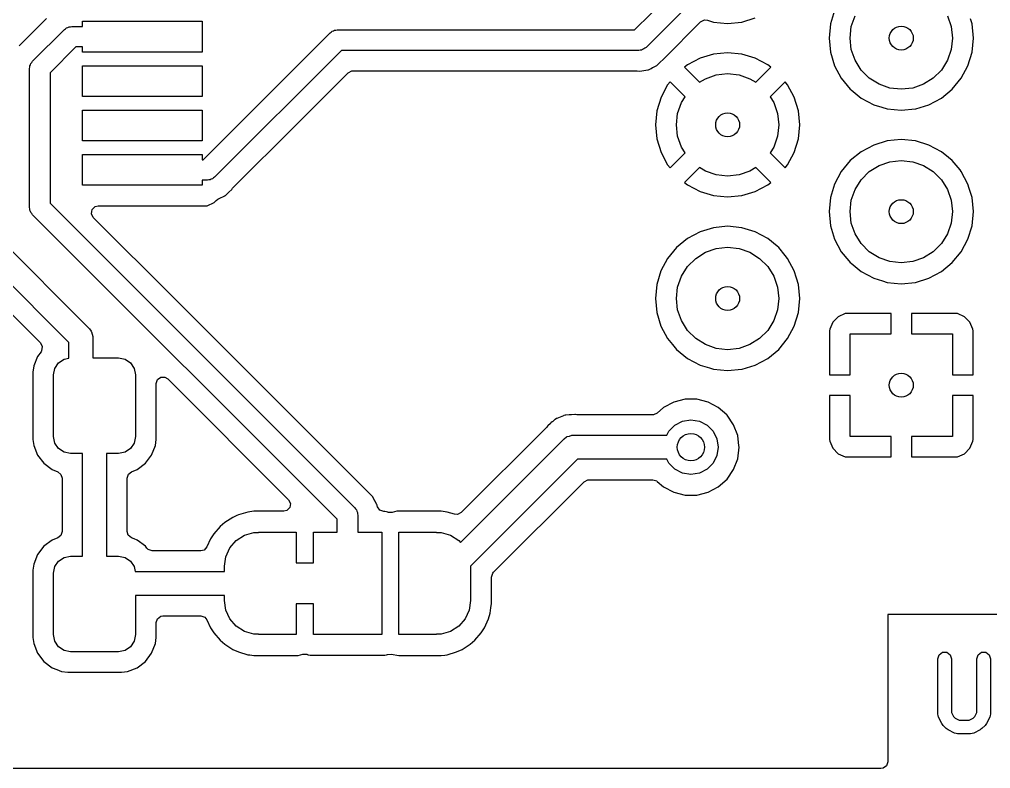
# Model space of a CAD drawing. Extents: x 4.87 to 6.84, y -3.89 to -3.11.
# Drawn here: x 5.858 to 6.418, y -3.89 to -3.459 of the extents above; entities that cross this region are included whole.
import ezdxf

# ---------------------------------------------------------------- set-up
doc = ezdxf.new("R2010")
doc.units = 0
doc.header["$MEASUREMENT"] = 0
doc.layers.add('BLACK', color=7, linetype='CONTINUOUS')

msp = doc.modelspace()

# ---------------------------------------------------------------- linework, layer by layer
at = {"layer": 'BLACK', "linetype": 'CONTINUOUS'}
for p, q in [((6.21251, -3.46457), (6.24164, -3.43544)), ((6.24999, -3.4438), (6.21914, -3.47465)), ((6.32775, -3.45339), (6.32538, -3.46118)), ((5.87387, -3.45798), (5.85832, -3.47352)), ((5.89469, -3.4626), (5.89469, -3.45965)), ((5.89469, -3.45965), (5.96358, -3.45965)), ((5.96358, -3.45965), (5.96358, -3.47736)), ((6.22952, -3.481), (6.25057, -3.45994)), ((6.25057, -3.45994), (6.25272, -3.45885)), ((6.25272, -3.45885), (6.25446, -3.45897)), ((6.25446, -3.45897), (6.25803, -3.46005)), ((6.25803, -3.46005), (6.25803, -3.46005)), ((6.25803, -3.46005), (6.26614, -3.46085)), ((6.26614, -3.46085), (6.27425, -3.46005)), ((6.26614, -3.46085), (6.26614, -3.46085)), ((6.26614, -3.46085), (6.26614, -3.46085)), ((6.27425, -3.46005), (6.28205, -3.45769)), ((6.27425, -3.46005), (6.27425, -3.46005)), ((6.27425, -3.46005), (6.27425, -3.46005)), ((6.32538, -3.46118), (6.32458, -3.46929)), ((6.32538, -3.46118), (6.32538, -3.46118)), ((6.33735, -3.46272), (6.33954, -3.45648)), ((6.39275, -3.45648), (6.39493, -3.46272)), ((6.4069, -3.46118), (6.40601, -3.45824)), ((6.4077, -3.46929), (6.4069, -3.46118)), ((6.4069, -3.46118), (6.4069, -3.46118)), ((5.8659, -3.48267), (5.88424, -3.46433)), ((5.88424, -3.46433), (5.88492, -3.46394)), ((5.88492, -3.46394), (5.88547, -3.46339)), ((5.88547, -3.46339), (5.88622, -3.46319)), ((5.88622, -3.46319), (5.88689, -3.4628)), ((5.88689, -3.4628), (5.88767, -3.4628)), ((5.88767, -3.4628), (5.88842, -3.4626)), ((5.88842, -3.4626), (5.89469, -3.4626)), ((5.96409, -3.53937), (6.03716, -3.4663)), ((6.03716, -3.4663), (6.03784, -3.46591)), ((6.03784, -3.46591), (6.03839, -3.46536)), ((6.03839, -3.46536), (6.03914, -3.46516)), ((6.03914, -3.46516), (6.03981, -3.46477)), ((6.03981, -3.46477), (6.04059, -3.46477)), ((6.04059, -3.46477), (6.04134, -3.46457)), ((6.04134, -3.46457), (6.21251, -3.46457)), ((6.33661, -3.46929), (6.33735, -3.46272)), ((6.39493, -3.46272), (6.39567, -3.46929)), ((6.32458, -3.46929), (6.32458, -3.46929)), ((6.32458, -3.46929), (6.32538, -3.4774)), ((6.33735, -3.47586), (6.33661, -3.46929)), ((6.39567, -3.46929), (6.39493, -3.47586)), ((6.4069, -3.4774), (6.4077, -3.46929)), ((6.4077, -3.46929), (6.4077, -3.46929)), ((5.85832, -3.47352), (5.85816, -3.47367)), ((5.89087, -3.47441), (5.87598, -3.48929)), ((5.89469, -3.47441), (5.89087, -3.47441)), ((5.89469, -3.47736), (5.89469, -3.47441)), ((5.96358, -3.47736), (5.89469, -3.47736)), ((6.04378, -3.47638), (5.97071, -3.54945)), ((6.21496, -3.47638), (6.04378, -3.47638)), ((6.21571, -3.47618), (6.21496, -3.47638)), ((6.21649, -3.47618), (6.21571, -3.47618)), ((6.21716, -3.47579), (6.21649, -3.47618)), ((6.21791, -3.47559), (6.21716, -3.47579)), ((6.21846, -3.47504), (6.21791, -3.47559)), ((6.21914, -3.47465), (6.21846, -3.47504)), ((6.26614, -3.47775), (6.25804, -3.47855)), ((6.27425, -3.47855), (6.26614, -3.47775)), ((6.26614, -3.47775), (6.26614, -3.47775)), ((6.32538, -3.4774), (6.32538, -3.4774)), ((6.32538, -3.4774), (6.32775, -3.4852)), ((6.33954, -3.4821), (6.33735, -3.47586)), ((6.39493, -3.47586), (6.39275, -3.4821)), ((6.40454, -3.4852), (6.4069, -3.4774)), ((6.4069, -3.4774), (6.4069, -3.4774)), ((5.86476, -3.48464), (5.86496, -3.48389)), ((5.86496, -3.48389), (5.86551, -3.48334)), ((5.86551, -3.48334), (5.8659, -3.48267)), ((6.22561, -3.4849), (6.22724, -3.48327)), ((6.22724, -3.48327), (6.22729, -3.48322)), ((6.22729, -3.48322), (6.22898, -3.48166)), ((6.22898, -3.48166), (6.22917, -3.48143)), ((6.22898, -3.48166), (6.22898, -3.48166)), ((6.22917, -3.48143), (6.22918, -3.48144)), ((6.22918, -3.48144), (6.22952, -3.481)), ((6.25025, -3.48091), (6.24306, -3.48475)), ((6.25804, -3.47855), (6.25025, -3.48091)), ((6.25025, -3.48091), (6.25025, -3.48091)), ((6.25804, -3.47855), (6.25804, -3.47855)), ((6.28204, -3.48091), (6.27425, -3.47855)), ((6.27425, -3.47855), (6.27425, -3.47855)), ((6.28922, -3.48475), (6.28204, -3.48091)), ((6.28204, -3.48091), (6.28204, -3.48091)), ((6.34306, -3.4877), (6.33954, -3.4821)), ((6.39275, -3.4821), (6.38923, -3.4877)), ((5.86417, -3.48685), (5.86437, -3.48609)), ((5.86417, -3.56693), (5.86417, -3.48685)), ((5.86437, -3.48532), (5.86476, -3.48464)), ((5.86437, -3.48609), (5.86437, -3.48532)), ((5.87598, -3.48929), (5.87598, -3.56448)), ((5.89469, -3.50295), (5.89469, -3.48524)), ((5.89469, -3.48524), (5.96358, -3.48524)), ((5.96358, -3.48524), (5.96358, -3.50295)), ((6.0176, -3.51929), (6.04754, -3.48935)), ((6.04754, -3.48935), (6.04969, -3.48826)), ((6.04969, -3.48826), (6.0503, -3.48821)), ((6.0503, -3.48821), (6.21385, -3.48821)), ((6.21385, -3.48821), (6.21407, -3.48822)), ((6.21407, -3.48822), (6.21563, -3.4884)), ((6.21563, -3.4884), (6.2179, -3.48797)), ((6.2179, -3.48797), (6.21797, -3.48796)), ((6.21797, -3.48796), (6.22025, -3.48761)), ((6.22025, -3.48761), (6.22053, -3.48753)), ((6.22025, -3.48761), (6.22025, -3.48761)), ((6.22053, -3.48754), (6.22061, -3.48752)), ((6.22053, -3.48753), (6.22053, -3.48754)), ((6.22061, -3.4875), (6.22088, -3.4874)), ((6.22061, -3.48752), (6.22061, -3.4875)), ((6.22088, -3.4874), (6.22213, -3.48674)), ((6.22088, -3.4874), (6.22088, -3.4874)), ((6.22213, -3.48674), (6.22292, -3.48633)), ((6.22292, -3.48633), (6.22299, -3.48629)), ((6.22299, -3.48629), (6.22378, -3.48591)), ((6.22378, -3.48591), (6.22506, -3.48529)), ((6.22506, -3.48529), (6.22531, -3.48513)), ((6.22506, -3.48529), (6.22506, -3.48529)), ((6.22531, -3.48513), (6.22532, -3.48514)), ((6.22532, -3.48514), (6.22539, -3.48509)), ((6.22538, -3.48508), (6.22561, -3.4849)), ((6.22539, -3.48509), (6.22538, -3.48508)), ((6.22561, -3.4849), (6.22561, -3.4849)), ((6.24306, -3.48475), (6.24136, -3.48615)), ((6.24136, -3.48615), (6.24999, -3.49479)), ((6.24306, -3.48475), (6.24306, -3.48475)), ((6.28229, -3.49479), (6.29093, -3.48615)), ((6.29093, -3.48615), (6.28922, -3.48475)), ((6.28922, -3.48475), (6.28922, -3.48475)), ((6.32775, -3.4852), (6.33159, -3.49238)), ((6.34773, -3.49238), (6.34306, -3.4877)), ((6.38923, -3.4877), (6.38455, -3.49238)), ((6.4007, -3.49238), (6.40454, -3.4852)), ((6.233, -3.49451), (6.2316, -3.49621)), ((6.24164, -3.50314), (6.233, -3.49451)), ((6.24999, -3.49479), (6.25333, -3.49269)), ((6.25333, -3.49269), (6.25957, -3.4905)), ((6.25957, -3.4905), (6.26614, -3.48976)), ((6.26614, -3.48976), (6.27271, -3.4905)), ((6.27271, -3.4905), (6.27895, -3.49269)), ((6.27895, -3.49269), (6.28229, -3.49479)), ((6.29928, -3.49451), (6.29065, -3.50314)), ((6.30068, -3.49621), (6.29928, -3.49451)), ((6.33159, -3.49238), (6.33673, -3.49865)), ((6.35333, -3.49589), (6.34773, -3.49238)), ((6.38455, -3.49238), (6.37895, -3.49589)), ((6.39553, -3.49868), (6.4007, -3.49238)), ((5.75886, -3.49715), (5.89857, -3.63686)), ((6.2316, -3.49621), (6.22777, -3.50339)), ((6.2316, -3.49621), (6.2316, -3.49621)), ((6.30452, -3.50339), (6.30068, -3.49621)), ((6.30068, -3.49621), (6.30068, -3.49621)), ((6.33673, -3.49865), (6.33676, -3.49868)), ((6.33676, -3.49868), (6.33728, -3.49911)), ((6.33728, -3.49911), (6.34305, -3.50385)), ((6.35957, -3.49808), (6.35333, -3.49589)), ((6.36614, -3.49882), (6.35957, -3.49808)), ((6.37271, -3.49808), (6.36614, -3.49882)), ((6.37895, -3.49589), (6.37271, -3.49808)), ((6.38923, -3.50385), (6.39553, -3.49868)), ((5.88681, -3.64459), (5.7471, -3.50487)), ((5.96358, -3.50295), (5.89469, -3.50295)), ((6.22777, -3.5034), (6.2254, -3.51119)), ((6.22777, -3.50339), (6.22777, -3.5034)), ((6.23735, -3.51272), (6.23954, -3.50648)), ((6.23954, -3.50648), (6.24164, -3.50314)), ((6.29065, -3.50314), (6.29275, -3.50648)), ((6.29275, -3.50648), (6.29493, -3.51272)), ((6.30452, -3.5034), (6.30452, -3.50339)), ((6.30688, -3.51119), (6.30452, -3.5034)), ((6.34305, -3.50385), (6.34305, -3.50385)), ((6.34305, -3.50385), (6.34305, -3.50385)), ((6.34305, -3.50385), (6.35024, -3.50769)), ((6.38205, -3.50769), (6.38923, -3.50385)), ((5.89469, -3.52854), (5.89469, -3.51083)), ((5.89469, -3.51083), (5.96358, -3.51083)), ((5.96358, -3.51083), (5.96358, -3.52854)), ((6.2254, -3.51119), (6.2246, -3.51929)), ((6.2254, -3.51119), (6.2254, -3.51119)), ((6.30768, -3.51929), (6.30688, -3.51119)), ((6.30688, -3.51119), (6.30688, -3.51119)), ((6.35024, -3.50769), (6.35496, -3.50912)), ((6.35496, -3.50912), (6.35803, -3.51005)), ((6.35803, -3.51005), (6.35803, -3.51005)), ((6.35803, -3.51005), (6.36614, -3.51085)), ((6.36614, -3.51085), (6.37425, -3.51005)), ((6.36614, -3.51085), (6.36614, -3.51085)), ((6.36614, -3.51085), (6.36614, -3.51085)), ((6.37425, -3.51005), (6.37446, -3.50999)), ((6.37425, -3.51005), (6.37425, -3.51005)), ((6.37446, -3.50999), (6.38205, -3.50769)), ((5.74045, -3.51496), (5.87039, -3.6449)), ((6.23661, -3.51929), (6.23735, -3.51272)), ((6.29493, -3.51272), (6.29567, -3.51929)), ((5.98109, -3.5558), (6.0176, -3.51929)), ((6.2246, -3.51929), (6.2246, -3.51929)), ((6.2246, -3.51929), (6.2254, -3.52739)), ((6.23735, -3.52586), (6.23661, -3.51929)), ((6.29567, -3.51929), (6.29493, -3.52586)), ((6.30688, -3.52739), (6.30768, -3.51929)), ((6.30768, -3.51929), (6.30768, -3.51929)), ((5.96358, -3.52854), (5.89469, -3.52854)), ((6.2254, -3.52739), (6.2254, -3.5274)), ((6.2254, -3.5274), (6.22777, -3.53519)), ((6.23954, -3.5321), (6.23735, -3.52586)), ((6.29493, -3.52586), (6.29275, -3.5321)), ((6.30452, -3.53519), (6.30688, -3.5274)), ((6.30688, -3.5274), (6.30688, -3.52739)), ((6.35803, -3.52853), (6.35024, -3.5309)), ((6.36614, -3.52773), (6.35803, -3.52853)), ((6.35803, -3.52853), (6.35803, -3.52853)), ((6.37425, -3.52853), (6.36614, -3.52773)), ((6.36614, -3.52773), (6.36614, -3.52773)), ((6.38205, -3.5309), (6.37425, -3.52853)), ((6.37425, -3.52853), (6.37425, -3.52853)), ((6.24164, -3.53544), (6.23954, -3.5321)), ((6.29275, -3.5321), (6.29065, -3.53544)), ((6.35024, -3.5309), (6.34305, -3.53474)), ((6.38923, -3.53474), (6.38205, -3.5309)), ((5.89469, -3.55413), (5.89469, -3.53642)), ((5.89469, -3.53642), (5.96358, -3.53642)), ((5.96358, -3.53642), (5.96358, -3.53937)), ((5.96358, -3.53937), (5.96409, -3.53937)), ((6.22777, -3.53519), (6.22777, -3.53519)), ((6.22777, -3.53519), (6.2316, -3.54237)), ((6.233, -3.54408), (6.24164, -3.53544)), ((6.29065, -3.53544), (6.29928, -3.54408)), ((6.30068, -3.54237), (6.30452, -3.53519)), ((6.30452, -3.53519), (6.30452, -3.53519)), ((6.33676, -3.53991), (6.33159, -3.5462)), ((6.34305, -3.53474), (6.33676, -3.5399)), ((6.33676, -3.5399), (6.33676, -3.53991)), ((6.35957, -3.5405), (6.36614, -3.53976)), ((6.36614, -3.53976), (6.37271, -3.5405)), ((6.39328, -3.53806), (6.38923, -3.53474)), ((6.39553, -3.53991), (6.39328, -3.53806)), ((6.39995, -3.54529), (6.39553, -3.53991)), ((6.39553, -3.53991), (6.39553, -3.53991)), ((6.2316, -3.54237), (6.2316, -3.54237)), ((6.2316, -3.54237), (6.233, -3.54408)), ((6.24999, -3.5438), (6.24136, -3.55243)), ((6.25333, -3.54589), (6.24999, -3.5438)), ((6.28229, -3.5438), (6.27895, -3.54589)), ((6.29093, -3.55243), (6.28229, -3.5438)), ((6.29928, -3.54408), (6.30068, -3.54237)), ((6.30068, -3.54237), (6.30068, -3.54237)), ((6.34773, -3.54621), (6.35333, -3.54269)), ((6.35333, -3.54269), (6.35957, -3.5405)), ((6.37271, -3.5405), (6.37895, -3.54269)), ((6.37895, -3.54269), (6.38455, -3.54621)), ((6.4007, -3.5462), (6.39995, -3.54529)), ((5.96654, -3.55118), (5.96358, -3.55118)), ((5.96358, -3.55118), (5.96358, -3.55413)), ((5.96729, -3.55098), (5.96654, -3.55118)), ((5.96806, -3.55098), (5.96729, -3.55098)), ((5.96874, -3.55059), (5.96806, -3.55098)), ((5.96949, -3.55039), (5.96874, -3.55059)), ((5.97004, -3.54984), (5.96949, -3.55039)), ((5.97071, -3.54945), (5.97004, -3.54984)), ((6.25957, -3.54808), (6.25333, -3.54589)), ((6.26614, -3.54882), (6.25957, -3.54808)), ((6.27271, -3.54808), (6.26614, -3.54882)), ((6.27895, -3.54589), (6.27271, -3.54808)), ((6.33159, -3.5462), (6.32775, -3.55339)), ((6.33954, -3.55648), (6.34306, -3.55088)), ((6.34306, -3.55088), (6.34773, -3.54621)), ((6.38455, -3.54621), (6.38923, -3.55088)), ((6.38923, -3.55088), (6.39275, -3.55648)), ((6.40454, -3.55339), (6.4007, -3.5462)), ((5.96358, -3.55413), (5.89469, -3.55413)), ((5.97887, -3.55803), (5.98056, -3.55646)), ((5.98056, -3.55646), (5.98074, -3.55623)), ((5.98056, -3.55646), (5.98056, -3.55646)), ((5.98074, -3.55623), (5.98075, -3.55624)), ((5.98075, -3.55624), (5.98109, -3.5558)), ((6.24136, -3.55243), (6.24306, -3.55383)), ((6.24306, -3.55383), (6.24306, -3.55383)), ((6.24306, -3.55383), (6.25025, -3.55767)), ((6.28204, -3.55767), (6.28922, -3.55383)), ((6.28922, -3.55383), (6.29093, -3.55243)), ((6.28922, -3.55383), (6.28922, -3.55383)), ((6.32775, -3.55339), (6.32538, -3.56118)), ((6.33735, -3.56272), (6.33954, -3.55648)), ((6.39275, -3.55648), (6.39493, -3.56272)), ((6.4053, -3.5559), (6.40454, -3.55339)), ((6.4069, -3.56118), (6.4053, -3.5559)), ((5.97158, -3.56286), (5.97252, -3.56217)), ((5.97252, -3.56217), (5.9745, -3.56113)), ((5.9745, -3.56113), (5.97456, -3.5611)), ((5.97456, -3.5611), (5.97536, -3.56071)), ((5.97536, -3.56071), (5.97664, -3.5601)), ((5.97664, -3.5601), (5.97688, -3.55993)), ((5.97664, -3.5601), (5.97664, -3.5601)), ((5.97688, -3.55993), (5.97689, -3.55995)), ((5.97689, -3.55995), (5.97696, -3.55989)), ((5.97695, -3.55988), (5.97719, -3.55971)), ((5.97696, -3.55989), (5.97695, -3.55988)), ((5.97719, -3.55971), (5.97882, -3.55808)), ((5.97719, -3.55971), (5.97719, -3.55971)), ((5.97882, -3.55808), (5.97887, -3.55803)), ((6.25025, -3.55767), (6.25025, -3.55767)), ((6.25025, -3.55767), (6.25804, -3.56003)), ((6.25804, -3.56003), (6.25804, -3.56003)), ((6.25804, -3.56003), (6.26614, -3.56083)), ((6.26614, -3.56083), (6.27425, -3.56003)), ((6.26614, -3.56083), (6.26614, -3.56083)), ((6.27425, -3.56003), (6.28204, -3.55767)), ((6.27425, -3.56003), (6.27425, -3.56003)), ((6.28204, -3.55767), (6.28204, -3.55767)), ((6.32538, -3.56118), (6.32458, -3.56929)), ((6.32538, -3.56118), (6.32538, -3.56118)), ((6.4077, -3.56929), (6.4069, -3.56118)), ((6.4069, -3.56118), (6.4069, -3.56118)), ((5.86437, -3.56768), (5.86417, -3.56693)), ((5.86437, -3.56846), (5.86437, -3.56768)), ((5.87598, -3.56448), (6.05142, -3.73992)), ((5.90013, -3.56809), (5.90184, -3.56639)), ((5.90184, -3.56639), (5.90361, -3.56596)), ((5.90361, -3.56596), (5.96535, -3.56596)), ((5.96535, -3.56596), (5.96634, -3.56585)), ((5.96535, -3.56596), (5.96535, -3.56596)), ((5.96634, -3.56585), (5.97038, -3.56406)), ((5.97038, -3.56406), (5.97158, -3.56286)), ((6.33661, -3.56929), (6.33735, -3.56272)), ((6.39493, -3.56272), (6.39567, -3.56929)), ((5.86476, -3.56913), (5.86437, -3.56846)), ((5.86496, -3.56988), (5.86476, -3.56913)), ((5.86551, -3.57043), (5.86496, -3.56988)), ((5.8659, -3.5711), (5.86551, -3.57043)), ((6.04134, -3.74654), (5.8659, -3.5711)), ((5.89976, -3.57047), (5.89994, -3.56929)), ((5.90085, -3.57262), (5.89976, -3.57047)), ((5.89994, -3.56929), (5.90013, -3.56809)), ((5.94752, -3.61929), (5.90085, -3.57262)), ((6.32458, -3.56929), (6.32458, -3.56929)), ((6.32458, -3.56929), (6.32538, -3.5774)), ((6.33735, -3.57586), (6.33661, -3.56929)), ((6.39567, -3.56929), (6.39493, -3.57586)), ((6.4069, -3.5774), (6.4077, -3.56929)), ((6.4077, -3.56929), (6.4077, -3.56929)), ((6.25803, -3.57853), (6.25024, -3.5809)), ((6.26614, -3.57773), (6.25803, -3.57853)), ((6.25803, -3.57853), (6.25803, -3.57853)), ((6.27425, -3.57853), (6.26614, -3.57773)), ((6.26614, -3.57773), (6.26614, -3.57773)), ((6.28205, -3.5809), (6.27425, -3.57853)), ((6.27425, -3.57853), (6.27425, -3.57853)), ((6.32538, -3.5774), (6.32538, -3.5774)), ((6.32538, -3.5774), (6.32775, -3.5852)), ((6.33954, -3.5821), (6.33735, -3.57586)), ((6.39493, -3.57586), (6.39275, -3.5821)), ((6.40454, -3.5852), (6.4069, -3.5774)), ((6.4069, -3.5774), (6.4069, -3.5774)), ((6.24305, -3.58474), (6.23676, -3.5899)), ((6.25024, -3.5809), (6.24305, -3.58474)), ((6.28923, -3.58474), (6.28205, -3.5809)), ((6.29457, -3.58912), (6.28923, -3.58474)), ((6.34306, -3.5877), (6.33954, -3.5821)), ((6.39275, -3.5821), (6.38923, -3.5877)), ((6.23676, -3.58991), (6.23159, -3.5962)), ((6.23676, -3.5899), (6.23676, -3.58991)), ((6.25957, -3.5905), (6.26614, -3.58976)), ((6.26614, -3.58976), (6.27271, -3.5905)), ((6.29553, -3.58991), (6.29457, -3.58912)), ((6.29936, -3.59458), (6.29553, -3.58991)), ((6.29553, -3.58991), (6.29553, -3.58991)), ((6.32775, -3.5852), (6.33159, -3.59238)), ((6.34773, -3.59238), (6.34306, -3.5877)), ((6.38923, -3.5877), (6.38455, -3.59238)), ((6.4007, -3.59238), (6.40454, -3.5852)), ((6.24773, -3.59621), (6.25333, -3.59269)), ((6.25333, -3.59269), (6.25957, -3.5905)), ((6.27271, -3.5905), (6.27895, -3.59269)), ((6.27895, -3.59269), (6.28455, -3.59621)), ((6.3007, -3.5962), (6.29936, -3.59458)), ((6.33159, -3.59238), (6.33593, -3.59767)), ((6.35333, -3.59589), (6.34773, -3.59238)), ((6.35957, -3.59808), (6.35333, -3.59589)), ((6.37895, -3.59589), (6.37271, -3.59808)), ((6.38455, -3.59238), (6.37895, -3.59589)), ((6.39553, -3.59868), (6.4007, -3.59238)), ((6.23159, -3.5962), (6.22775, -3.60339)), ((6.23954, -3.60648), (6.24306, -3.60088)), ((6.24306, -3.60088), (6.24773, -3.59621)), ((6.28455, -3.59621), (6.28923, -3.60088)), ((6.28923, -3.60088), (6.29275, -3.60648)), ((6.30454, -3.60339), (6.3007, -3.5962)), ((6.33593, -3.59767), (6.33676, -3.59868)), ((6.33676, -3.59868), (6.33718, -3.59903)), ((6.33718, -3.59903), (6.34305, -3.60385)), ((6.36614, -3.59882), (6.35957, -3.59808)), ((6.37271, -3.59808), (6.36614, -3.59882)), ((6.38923, -3.60385), (6.39553, -3.59868)), ((6.22775, -3.60339), (6.22538, -3.61118)), ((6.23735, -3.61272), (6.23954, -3.60648)), ((6.29275, -3.60648), (6.29493, -3.61272)), ((6.30584, -3.60769), (6.30454, -3.60339)), ((6.34305, -3.60385), (6.34305, -3.60385)), ((6.34305, -3.60385), (6.34305, -3.60385)), ((6.34305, -3.60385), (6.35024, -3.60769)), ((6.38205, -3.60769), (6.38923, -3.60385)), ((6.22538, -3.61118), (6.22458, -3.61929)), ((6.22538, -3.61118), (6.22538, -3.61118)), ((6.23661, -3.61929), (6.23735, -3.61272)), ((6.29493, -3.61272), (6.29567, -3.61929)), ((6.3069, -3.61118), (6.30584, -3.60769)), ((6.3077, -3.61929), (6.3069, -3.61118)), ((6.3069, -3.61118), (6.3069, -3.61118)), ((6.35024, -3.60769), (6.3554, -3.60925)), ((6.3554, -3.60925), (6.35803, -3.61005)), ((6.35803, -3.61005), (6.35803, -3.61005)), ((6.35803, -3.61005), (6.36614, -3.61085)), ((6.36614, -3.61085), (6.37425, -3.61005)), ((6.36614, -3.61085), (6.36614, -3.61085)), ((6.36614, -3.61085), (6.36614, -3.61085)), ((6.37425, -3.61005), (6.38205, -3.60769)), ((6.37425, -3.61005), (6.37425, -3.61005)), ((6.37425, -3.61005), (6.37425, -3.61005)), ((5.99162, -3.66339), (5.94752, -3.61929)), ((6.22458, -3.61929), (6.22458, -3.61929)), ((6.22458, -3.61929), (6.22538, -3.6274)), ((6.23735, -3.62586), (6.23661, -3.61929)), ((6.29567, -3.61929), (6.29493, -3.62586)), ((6.3069, -3.6274), (6.3077, -3.61929)), ((6.3077, -3.61929), (6.3077, -3.61929)), ((6.22538, -3.6274), (6.22538, -3.6274)), ((6.22538, -3.6274), (6.22775, -3.6352)), ((6.23954, -3.6321), (6.23735, -3.62586)), ((6.29493, -3.62586), (6.29275, -3.6321)), ((6.30454, -3.6352), (6.3069, -3.6274)), ((6.3069, -3.6274), (6.3069, -3.6274)), ((6.33386, -3.62807), (6.32982, -3.62985)), ((6.33485, -3.62795), (6.33386, -3.62807)), ((6.36024, -3.62795), (6.33485, -3.62795)), ((6.33485, -3.62795), (6.33485, -3.62795)), ((6.36024, -3.63976), (6.36024, -3.62795)), ((6.36024, -3.62795), (6.36024, -3.62795)), ((6.37205, -3.62795), (6.37205, -3.63976)), ((6.39743, -3.62795), (6.37205, -3.62795)), ((6.37205, -3.62795), (6.37205, -3.62795)), ((6.39842, -3.62807), (6.39743, -3.62795)), ((6.40246, -3.62985), (6.39842, -3.62807)), ((6.24306, -3.6377), (6.23954, -3.6321)), ((6.29275, -3.6321), (6.28923, -3.6377)), ((6.3267, -3.63297), (6.32492, -3.63701)), ((6.32982, -3.62985), (6.3267, -3.63297)), ((6.40558, -3.63297), (6.40246, -3.62985)), ((6.40737, -3.63701), (6.40558, -3.63297)), ((5.89857, -3.63686), (5.8996, -3.63817)), ((5.8996, -3.63817), (5.89966, -3.63837)), ((5.89966, -3.63837), (5.8998, -3.63853)), ((5.8998, -3.63853), (5.90015, -3.63994)), ((5.90015, -3.63994), (5.90058, -3.64132)), ((6.22775, -3.6352), (6.23159, -3.64238)), ((6.24773, -3.64238), (6.24306, -3.6377)), ((6.28923, -3.6377), (6.28455, -3.64238)), ((6.3007, -3.64238), (6.30454, -3.6352)), ((6.32492, -3.63701), (6.3248, -3.638)), ((6.3248, -3.638), (6.3248, -3.66339)), ((6.33661, -3.66339), (6.33661, -3.63976)), ((6.33661, -3.63976), (6.36024, -3.63976)), ((6.37205, -3.63976), (6.39567, -3.63976)), ((6.39567, -3.63976), (6.39567, -3.66339)), ((6.40748, -3.638), (6.40737, -3.63701)), ((6.40748, -3.66339), (6.40748, -3.638)), ((6.40748, -3.638), (6.40748, -3.638)), ((5.87039, -3.6449), (5.87148, -3.64704)), ((5.88681, -3.65374), (5.88681, -3.64459)), ((5.90058, -3.64132), (5.90054, -3.64153)), ((5.90054, -3.64153), (5.90059, -3.64173)), ((5.90059, -3.64173), (5.90059, -3.65354)), ((6.23159, -3.64238), (6.23448, -3.64591)), ((6.23448, -3.64591), (6.23676, -3.64868)), ((6.25333, -3.64589), (6.24773, -3.64238)), ((6.25957, -3.64808), (6.25333, -3.64589)), ((6.27895, -3.64589), (6.27271, -3.64808)), ((6.28455, -3.64238), (6.27895, -3.64589)), ((6.29553, -3.64868), (6.3007, -3.64238)), ((5.87074, -3.65001), (5.86873, -3.65266)), ((5.87111, -3.64942), (5.87074, -3.65001)), ((5.87148, -3.64704), (5.87111, -3.64942)), ((6.23676, -3.64868), (6.23676, -3.64868)), ((6.23676, -3.64868), (6.24305, -3.65385)), ((6.26614, -3.64882), (6.25957, -3.64808)), ((6.27271, -3.64808), (6.26614, -3.64882)), ((6.28923, -3.65385), (6.29553, -3.64868)), ((5.86873, -3.65266), (5.86654, -3.65821)), ((5.86873, -3.65266), (5.86873, -3.65266)), ((5.8787, -3.65962), (5.88084, -3.65643)), ((5.88084, -3.65643), (5.88403, -3.65429)), ((5.88403, -3.65429), (5.88681, -3.65374)), ((5.90059, -3.65354), (5.91535, -3.65354)), ((5.91535, -3.65354), (5.91912, -3.65429)), ((5.91912, -3.65429), (5.92231, -3.65643)), ((5.92231, -3.65643), (5.92445, -3.65962)), ((6.24305, -3.65385), (6.24305, -3.65385)), ((6.24305, -3.65385), (6.24305, -3.65385)), ((6.24305, -3.65385), (6.25024, -3.65769)), ((6.28205, -3.65769), (6.28923, -3.65385)), ((5.86654, -3.65821), (5.86612, -3.66169)), ((5.86612, -3.66169), (5.86612, -3.70052)), ((5.87795, -3.66339), (5.8787, -3.65962)), ((5.92445, -3.65962), (5.9252, -3.66339)), ((6.25024, -3.65769), (6.25567, -3.65933)), ((6.25567, -3.65933), (6.25803, -3.66005)), ((6.25803, -3.66005), (6.25803, -3.66005)), ((6.25803, -3.66005), (6.26614, -3.66085)), ((6.26614, -3.66085), (6.27425, -3.66005)), ((6.26614, -3.66085), (6.26614, -3.66085)), ((6.26614, -3.66085), (6.26614, -3.66085)), ((6.27425, -3.66005), (6.27453, -3.65997)), ((6.27425, -3.66005), (6.27425, -3.66005)), ((6.27453, -3.65997), (6.28205, -3.65769)), ((5.87795, -3.69882), (5.87795, -3.66339)), ((5.9252, -3.66339), (5.9252, -3.69882)), ((5.93703, -3.66837), (5.93777, -3.66608)), ((5.93703, -3.70052), (5.93703, -3.66837)), ((5.93777, -3.66608), (5.93972, -3.66466)), ((5.93972, -3.66466), (5.94213, -3.66466)), ((5.94213, -3.66466), (5.94368, -3.66561)), ((5.94368, -3.66561), (6.01331, -3.73525)), ((6.05777, -3.72954), (5.99162, -3.66339)), ((6.3248, -3.66339), (6.33661, -3.66339)), ((6.3248, -3.66339), (6.3248, -3.66339)), ((6.39567, -3.66339), (6.40748, -3.66339)), ((6.40748, -3.66339), (6.40748, -3.66339)), ((6.23515, -3.67902), (6.22922, -3.68214)), ((6.24165, -3.67742), (6.23515, -3.67902)), ((6.24835, -3.67742), (6.24165, -3.67742)), ((6.24165, -3.67742), (6.24165, -3.67742)), ((6.25485, -3.67902), (6.24835, -3.67742)), ((6.24835, -3.67742), (6.24835, -3.67742)), ((6.26078, -3.68214), (6.25485, -3.67902)), ((6.25485, -3.67902), (6.25485, -3.67902)), ((6.25485, -3.67902), (6.25485, -3.67902)), ((6.3248, -3.6752), (6.3248, -3.6752)), ((6.3248, -3.6752), (6.3248, -3.70058)), ((6.33661, -3.6752), (6.3248, -3.6752)), ((6.33661, -3.69882), (6.33661, -3.6752)), ((6.40748, -3.6752), (6.39567, -3.6752)), ((6.39567, -3.6752), (6.39567, -3.69882)), ((6.40748, -3.70058), (6.40748, -3.6752)), ((6.40748, -3.6752), (6.40748, -3.6752)), ((6.22565, -3.6853), (6.22344, -3.68626)), ((6.22922, -3.68214), (6.22565, -3.6853)), ((6.26561, -3.68641), (6.26078, -3.68214)), ((6.26078, -3.68214), (6.26078, -3.68214)), ((6.1646, -3.69082), (6.16417, -3.69124)), ((6.16508, -3.69046), (6.1646, -3.69082)), ((6.16519, -3.69037), (6.16508, -3.69046)), ((6.16666, -3.68909), (6.16519, -3.69037)), ((6.1669, -3.68898), (6.16666, -3.68909)), ((6.16762, -3.68856), (6.1669, -3.68898)), ((6.16783, -3.6884), (6.16762, -3.68856)), ((6.16966, -3.68772), (6.16783, -3.6884)), ((6.16783, -3.6884), (6.16783, -3.6884)), ((6.16978, -3.68766), (6.16966, -3.68772)), ((6.17156, -3.68685), (6.16978, -3.68766)), ((6.17182, -3.68682), (6.17156, -3.68685)), ((6.17263, -3.68661), (6.17182, -3.68682)), ((6.17287, -3.68652), (6.17263, -3.68661)), ((6.17482, -3.68638), (6.17287, -3.68652)), ((6.17287, -3.68652), (6.17287, -3.68652)), ((6.17496, -3.68636), (6.17482, -3.68638)), ((6.17555, -3.68628), (6.17496, -3.68636)), ((6.17615, -3.68628), (6.17555, -3.68628)), ((6.17629, -3.68627), (6.17615, -3.68628)), ((6.17824, -3.68614), (6.17629, -3.68627)), ((6.17849, -3.68619), (6.17824, -3.68614)), ((6.17824, -3.68614), (6.17824, -3.68614)), ((6.17932, -3.68628), (6.17849, -3.68619)), ((6.22306, -3.68628), (6.17932, -3.68628)), ((6.22344, -3.68626), (6.22306, -3.68628)), ((6.23574, -3.69226), (6.24013, -3.69002)), ((6.24013, -3.69002), (6.245, -3.68925)), ((6.245, -3.68925), (6.24987, -3.69002)), ((6.24987, -3.69002), (6.25426, -3.69226)), ((6.26579, -3.68658), (6.26561, -3.68641)), ((6.2696, -3.69209), (6.26579, -3.68658)), ((6.16193, -3.69348), (6.11276, -3.74266)), ((6.16246, -3.69283), (6.16193, -3.69348)), ((6.1626, -3.69261), (6.16246, -3.69283)), ((6.16407, -3.69134), (6.1626, -3.69261)), ((6.16417, -3.69124), (6.16407, -3.69134)), ((6.23105, -3.69811), (6.23226, -3.69574)), ((6.23226, -3.69574), (6.23574, -3.69226)), ((6.25426, -3.69226), (6.25774, -3.69574)), ((6.25774, -3.69574), (6.25998, -3.70013)), ((6.27197, -3.69835), (6.2696, -3.69209)), ((5.86612, -3.70052), (5.86654, -3.704)), ((5.8787, -3.70259), (5.87795, -3.69882)), ((5.9252, -3.69882), (5.92445, -3.70259)), ((5.93661, -3.704), (5.93703, -3.70052)), ((6.11228, -3.75986), (6.17107, -3.70107)), ((6.17107, -3.70107), (6.17202, -3.70013)), ((6.17107, -3.70107), (6.17107, -3.70107)), ((6.17202, -3.70013), (6.17333, -3.6991)), ((6.17333, -3.6991), (6.17353, -3.69904)), ((6.17353, -3.69904), (6.17369, -3.6989)), ((6.17369, -3.6989), (6.17509, -3.69855)), ((6.17509, -3.69855), (6.17647, -3.69812)), ((6.17647, -3.69812), (6.17668, -3.69816)), ((6.17668, -3.69816), (6.17689, -3.69811)), ((6.17689, -3.69811), (6.23105, -3.69811)), ((6.25998, -3.70013), (6.26075, -3.705)), ((6.27245, -3.70227), (6.27197, -3.69835)), ((6.3248, -3.70058), (6.32492, -3.70157)), ((6.32492, -3.70157), (6.3267, -3.70561)), ((6.36024, -3.69882), (6.33661, -3.69882)), ((6.36024, -3.71063), (6.36024, -3.69882)), ((6.39567, -3.69882), (6.37205, -3.69882)), ((6.37205, -3.69882), (6.37205, -3.71063)), ((6.40558, -3.70561), (6.40737, -3.70157)), ((6.40737, -3.70157), (6.40748, -3.70058)), ((6.40748, -3.70058), (6.40748, -3.70058)), ((5.86654, -3.704), (5.86873, -3.70954)), ((5.88084, -3.70578), (5.8787, -3.70259)), ((5.88403, -3.70791), (5.88084, -3.70578)), ((5.92231, -3.70578), (5.91912, -3.70791)), ((5.92445, -3.70259), (5.92231, -3.70578)), ((5.93442, -3.70954), (5.93661, -3.704)), ((6.26075, -3.705), (6.25998, -3.70987)), ((6.27197, -3.71165), (6.27278, -3.705)), ((6.27266, -3.704), (6.27245, -3.70227)), ((6.27278, -3.705), (6.27266, -3.704)), ((6.3267, -3.70561), (6.32982, -3.70873)), ((6.40246, -3.70873), (6.40558, -3.70561)), ((5.86873, -3.70954), (5.86873, -3.70954)), ((5.86873, -3.70954), (5.86873, -3.70954)), ((5.86873, -3.70954), (5.87233, -3.71429)), ((5.8878, -3.70866), (5.88403, -3.70791)), ((5.89469, -3.70866), (5.8878, -3.70866)), ((5.89469, -3.76772), (5.89469, -3.70866)), ((5.91535, -3.70866), (5.90846, -3.70866)), ((5.90846, -3.70866), (5.90846, -3.76772)), ((5.91912, -3.70791), (5.91535, -3.70866)), ((5.93082, -3.71429), (5.93442, -3.70954)), ((6.17974, -3.71189), (6.1181, -3.77354)), ((6.23105, -3.71189), (6.17974, -3.71189)), ((6.23226, -3.71426), (6.23105, -3.71189)), ((6.25998, -3.70987), (6.25774, -3.71426)), ((6.2696, -3.71791), (6.27197, -3.71165)), ((6.32982, -3.70873), (6.33386, -3.71052)), ((6.33386, -3.71052), (6.33485, -3.71063)), ((6.33485, -3.71063), (6.36024, -3.71063)), ((6.36024, -3.71063), (6.36024, -3.71063)), ((6.37205, -3.71063), (6.37205, -3.71063)), ((6.37205, -3.71063), (6.39743, -3.71063)), ((6.39743, -3.71063), (6.39842, -3.71052)), ((6.39743, -3.71063), (6.39743, -3.71063)), ((6.39842, -3.71052), (6.40246, -3.70873)), ((5.87233, -3.71429), (5.87707, -3.71789)), ((5.87707, -3.71789), (5.88039, -3.71919)), ((5.92276, -3.71919), (5.92608, -3.71789)), ((5.92608, -3.71789), (5.93082, -3.71429)), ((6.23574, -3.71774), (6.23226, -3.71426)), ((6.24013, -3.71998), (6.23574, -3.71774)), ((6.25426, -3.71774), (6.24987, -3.71998)), ((6.25774, -3.71426), (6.25426, -3.71774)), ((6.26579, -3.72342), (6.2696, -3.71791)), ((5.88039, -3.71919), (5.88224, -3.72073)), ((5.88224, -3.72073), (5.88285, -3.72282)), ((5.88285, -3.72282), (5.88285, -3.75356)), ((5.9203, -3.72282), (5.92104, -3.72053)), ((5.9203, -3.75356), (5.9203, -3.72282)), ((5.92104, -3.72053), (5.92276, -3.71919)), ((6.1835, -3.72486), (6.18565, -3.72377)), ((6.18565, -3.72377), (6.18626, -3.72372)), ((6.18626, -3.72372), (6.22306, -3.72372)), ((6.22306, -3.72372), (6.22535, -3.72446)), ((6.22535, -3.72446), (6.22565, -3.7247)), ((6.245, -3.72075), (6.24013, -3.71998)), ((6.24987, -3.71998), (6.245, -3.72075)), ((6.26078, -3.72786), (6.26579, -3.72342)), ((6.05821, -3.72988), (6.05777, -3.72954)), ((6.0582, -3.72989), (6.05821, -3.72988)), ((6.05843, -3.73007), (6.0582, -3.72989)), ((6.05999, -3.73176), (6.05843, -3.73007)), ((6.05843, -3.73007), (6.05843, -3.73007)), ((6.05843, -3.73007), (6.05843, -3.73007)), ((6.05843, -3.73007), (6.05843, -3.73007)), ((6.13129, -3.77708), (6.1835, -3.72486)), ((6.22565, -3.7247), (6.22922, -3.72786)), ((6.22922, -3.72786), (6.23515, -3.73098)), ((6.25485, -3.73098), (6.26078, -3.72786)), ((6.01331, -3.73525), (6.01441, -3.73739)), ((6.06004, -3.73181), (6.05999, -3.73176)), ((6.06137, -3.73314), (6.06004, -3.73181)), ((6.06168, -3.73344), (6.06137, -3.73314)), ((6.06185, -3.73368), (6.06168, -3.73344)), ((6.06168, -3.73344), (6.06168, -3.73344)), ((6.06186, -3.73367), (6.06185, -3.73368)), ((6.06191, -3.73374), (6.06186, -3.73367)), ((6.0619, -3.73375), (6.06191, -3.73374)), ((6.06206, -3.73399), (6.0619, -3.73375)), ((6.06306, -3.73607), (6.06206, -3.73399)), ((6.06206, -3.73399), (6.06206, -3.73399)), ((6.23515, -3.73098), (6.24165, -3.73258)), ((6.24165, -3.73258), (6.24165, -3.73258)), ((6.24165, -3.73258), (6.24835, -3.73258)), ((6.24835, -3.73258), (6.25485, -3.73098)), ((6.24835, -3.73258), (6.24835, -3.73258)), ((6.01403, -3.73977), (6.01233, -3.74148)), ((6.01441, -3.73739), (6.01403, -3.73977)), ((6.05142, -3.73992), (6.05181, -3.74059)), ((6.05181, -3.74059), (6.05236, -3.74114)), ((6.05236, -3.74114), (6.05256, -3.74189)), ((6.0631, -3.73613), (6.06306, -3.73607)), ((6.06417, -3.73817), (6.0631, -3.73613)), ((6.06427, -3.73845), (6.06417, -3.73817)), ((6.06429, -3.73844), (6.06427, -3.73845)), ((6.06431, -3.73852), (6.06429, -3.73844)), ((6.0643, -3.73853), (6.06431, -3.73852)), ((6.06438, -3.73881), (6.0643, -3.73853)), ((6.06439, -3.73883), (6.06438, -3.73881)), ((6.06438, -3.73881), (6.06438, -3.73881)), ((6.06438, -3.73881), (6.06438, -3.73881)), ((6.06453, -3.73941), (6.06439, -3.73883)), ((6.06594, -3.74136), (6.06453, -3.73941)), ((6.06824, -3.74211), (6.06594, -3.74136)), ((5.98129, -3.74541), (5.97653, -3.74847)), ((5.98348, -3.74441), (5.98129, -3.74541)), ((5.98129, -3.74541), (5.98129, -3.74541)), ((5.98441, -3.74398), (5.98348, -3.74441)), ((5.98984, -3.74239), (5.98441, -3.74398)), ((5.98441, -3.74398), (5.98441, -3.74398)), ((5.98441, -3.74398), (5.98441, -3.74398)), ((5.99323, -3.7419), (5.98984, -3.74239)), ((5.98984, -3.74239), (5.98984, -3.74239)), ((6.01056, -3.7419), (5.99323, -3.7419)), ((6.01233, -3.74148), (6.01056, -3.7419)), ((6.04134, -3.75394), (6.04134, -3.74654)), ((6.05256, -3.74189), (6.05295, -3.74257)), ((6.05295, -3.74257), (6.05295, -3.74334)), ((6.05295, -3.74334), (6.05315, -3.74409)), ((6.05315, -3.74409), (6.05315, -3.75394)), ((6.0687, -3.74211), (6.06824, -3.74211)), ((6.06968, -3.74222), (6.0687, -3.74211)), ((6.0687, -3.74211), (6.0687, -3.74211)), ((6.07037, -3.74252), (6.06968, -3.74222)), ((6.06968, -3.74222), (6.06968, -3.74222)), ((6.0706, -3.74262), (6.07037, -3.74252)), ((6.07301, -3.74271), (6.0706, -3.74262)), ((6.07566, -3.74195), (6.07301, -3.74271)), ((6.07677, -3.7419), (6.07566, -3.74195)), ((6.07566, -3.74195), (6.07566, -3.74195)), ((6.07566, -3.74195), (6.07566, -3.74195)), ((6.07566, -3.74195), (6.07566, -3.74195)), ((6.07566, -3.74195), (6.07566, -3.74195)), ((6.10126, -3.7419), (6.07677, -3.7419)), ((6.07677, -3.7419), (6.07677, -3.7419)), ((6.10465, -3.74239), (6.10126, -3.7419)), ((6.10126, -3.7419), (6.10126, -3.7419)), ((6.10891, -3.74364), (6.10465, -3.74239)), ((6.10465, -3.74239), (6.10465, -3.74239)), ((6.11061, -3.74375), (6.10891, -3.74364)), ((6.11276, -3.74266), (6.11061, -3.74375)), ((5.97394, -3.75071), (5.97024, -3.75499)), ((5.97653, -3.74847), (5.97394, -3.75071)), ((5.97394, -3.75071), (5.97394, -3.75071)), ((5.97653, -3.74847), (5.97653, -3.74847)), ((5.88039, -3.75718), (5.87707, -3.75849)), ((5.88211, -3.75585), (5.88039, -3.75718)), ((5.88285, -3.75356), (5.88211, -3.75585)), ((5.9209, -3.75565), (5.9203, -3.75356)), ((5.92276, -3.75718), (5.9209, -3.75565)), ((5.92437, -3.75782), (5.92276, -3.75718)), ((5.92608, -3.75849), (5.92437, -3.75782)), ((5.96838, -3.75787), (5.96629, -3.76247)), ((5.97024, -3.75499), (5.96838, -3.75787)), ((5.96838, -3.75787), (5.96838, -3.75787)), ((5.96838, -3.75787), (5.96838, -3.75787)), ((5.97024, -3.75499), (5.97024, -3.75499)), ((5.98317, -3.75875), (5.98789, -3.75572)), ((5.98789, -3.75572), (5.99326, -3.75414)), ((5.99326, -3.75414), (5.99606, -3.75414)), ((5.99606, -3.75414), (5.99606, -3.75394)), ((5.99606, -3.75394), (6.01772, -3.75394)), ((6.01772, -3.75394), (6.01772, -3.77165)), ((6.02756, -3.77165), (6.02756, -3.75394)), ((6.02756, -3.75394), (6.04134, -3.75394)), ((6.05315, -3.75394), (6.06693, -3.75394)), ((6.06693, -3.75394), (6.06693, -3.81299)), ((6.07677, -3.81299), (6.07677, -3.75394)), ((6.07677, -3.75394), (6.09843, -3.75394)), ((6.09843, -3.75394), (6.09843, -3.75414)), ((6.09843, -3.75414), (6.10123, -3.75414)), ((6.10123, -3.75414), (6.1066, -3.75572)), ((6.1066, -3.75572), (6.11132, -3.75875)), ((5.87233, -3.76209), (5.86873, -3.76684)), ((5.87707, -3.75849), (5.87233, -3.76209)), ((5.87233, -3.76209), (5.87233, -3.76209)), ((5.87707, -3.75849), (5.87707, -3.75849)), ((5.93082, -3.76209), (5.92608, -3.75849)), ((5.93167, -3.7632), (5.93082, -3.76209)), ((5.93082, -3.76209), (5.93082, -3.76209)), ((5.93082, -3.76209), (5.93082, -3.76209)), ((5.93248, -3.764), (5.93167, -3.7632)), ((5.96629, -3.76247), (5.96466, -3.76424)), ((5.97718, -3.76808), (5.9795, -3.76298)), ((5.9795, -3.76298), (5.98317, -3.75875)), ((6.11132, -3.75875), (6.11228, -3.75986)), ((5.86873, -3.76684), (5.86654, -3.77238)), ((5.86873, -3.76684), (5.86873, -3.76684)), ((5.88084, -3.7706), (5.88403, -3.76847)), ((5.88403, -3.76847), (5.8878, -3.76772)), ((5.8878, -3.76772), (5.89469, -3.76772)), ((5.90846, -3.76772), (5.91535, -3.76772)), ((5.91535, -3.76772), (5.91912, -3.76847)), ((5.91912, -3.76847), (5.92231, -3.7706)), ((5.93477, -3.76474), (5.93248, -3.764)), ((5.96274, -3.76474), (5.93477, -3.76474)), ((5.96466, -3.76424), (5.96274, -3.76474)), ((5.97638, -3.77362), (5.97718, -3.76808)), ((5.86654, -3.77238), (5.86612, -3.77586)), ((5.87795, -3.77756), (5.8787, -3.77379)), ((5.8787, -3.77379), (5.88084, -3.7706)), ((5.92231, -3.7706), (5.92445, -3.77379)), ((5.92445, -3.77379), (5.925, -3.77657)), ((5.97638, -3.77657), (5.97638, -3.77362)), ((6.01772, -3.77165), (6.02756, -3.77165)), ((6.1181, -3.77354), (6.11811, -3.77362)), ((6.11811, -3.77362), (6.11811, -3.79331)), ((5.86612, -3.77586), (5.86612, -3.81469)), ((5.87795, -3.81299), (5.87795, -3.77756)), ((5.925, -3.77657), (5.97638, -3.77657)), ((6.13015, -3.77983), (6.13089, -3.77754)), ((6.13015, -3.79076), (6.13015, -3.77983)), ((6.13089, -3.77754), (6.13129, -3.77708)), ((5.97638, -3.79035), (5.9252, -3.79035)), ((5.9252, -3.79035), (5.9252, -3.81299)), ((5.97638, -3.79331), (5.97638, -3.79035)), ((6.13019, -3.79131), (6.13015, -3.79076)), ((6.13023, -3.79159), (6.13019, -3.79131)), ((6.13023, -3.79502), (6.13023, -3.79159)), ((5.97718, -3.79885), (5.97638, -3.79331)), ((6.02756, -3.79528), (6.01772, -3.79528)), ((6.01772, -3.79528), (6.01772, -3.81299)), ((6.02756, -3.81299), (6.02756, -3.79528)), ((6.11811, -3.79331), (6.11731, -3.79885)), ((6.12986, -3.79754), (6.13023, -3.79502)), ((5.93777, -3.80379), (5.93972, -3.80238)), ((5.93972, -3.80238), (5.94093, -3.80219)), ((5.94093, -3.80219), (5.96274, -3.80219)), ((5.96274, -3.80219), (5.96503, -3.80293)), ((5.9795, -3.80395), (5.97718, -3.79885)), ((6.11731, -3.79885), (6.11499, -3.80395)), ((6.12846, -3.80391), (6.12942, -3.80062)), ((6.12942, -3.80062), (6.12986, -3.79754)), ((6.57647, -3.80144), (6.35834, -3.80144)), ((6.35834, -3.80144), (6.35834, -3.80144)), ((6.35834, -3.80144), (6.35834, -3.88626)), ((5.93703, -3.80608), (5.93777, -3.80379)), ((5.93703, -3.81469), (5.93703, -3.80608)), ((5.96503, -3.80293), (5.96629, -3.80446)), ((5.96629, -3.80446), (5.96838, -3.80906)), ((5.98317, -3.80818), (5.9795, -3.80395)), ((5.98789, -3.81121), (5.98317, -3.80818)), ((6.11132, -3.80818), (6.1066, -3.81121)), ((6.11499, -3.80395), (6.11132, -3.80818)), ((6.1261, -3.80906), (6.12846, -3.80391)), ((5.8787, -3.81676), (5.87795, -3.81299)), ((5.9252, -3.81299), (5.92445, -3.81676)), ((5.96838, -3.80906), (5.96838, -3.80906)), ((5.96838, -3.80906), (5.96838, -3.80906)), ((5.96838, -3.80906), (5.97024, -3.81194)), ((5.97024, -3.81194), (5.97024, -3.81194)), ((5.97024, -3.81194), (5.97394, -3.81622)), ((5.99326, -3.81279), (5.98789, -3.81121)), ((5.99606, -3.81279), (5.99326, -3.81279)), ((5.99606, -3.81299), (5.99606, -3.81279)), ((6.01772, -3.81299), (5.99606, -3.81299)), ((6.06693, -3.81299), (6.02756, -3.81299)), ((6.09843, -3.81299), (6.07677, -3.81299)), ((6.10123, -3.81279), (6.09843, -3.81279)), ((6.09843, -3.81279), (6.09843, -3.81299)), ((6.1066, -3.81121), (6.10123, -3.81279)), ((6.12054, -3.81622), (6.12425, -3.81194)), ((6.12425, -3.81194), (6.1261, -3.80906)), ((5.86612, -3.81469), (5.86654, -3.81817)), ((5.86654, -3.81817), (5.86873, -3.82371)), ((5.88084, -3.81995), (5.8787, -3.81676)), ((5.92445, -3.81676), (5.92231, -3.81995)), ((5.93442, -3.82371), (5.93661, -3.81817)), ((5.93661, -3.81817), (5.93703, -3.81469)), ((5.97394, -3.81622), (5.97394, -3.81622)), ((5.97394, -3.81622), (5.97394, -3.81622)), ((5.97394, -3.81622), (5.97394, -3.81622)), ((5.97394, -3.81622), (5.97653, -3.81846)), ((5.97653, -3.81846), (5.97653, -3.81846)), ((5.97653, -3.81846), (5.98129, -3.82152)), ((6.11319, -3.82152), (6.11796, -3.81846)), ((6.11796, -3.81846), (6.12054, -3.81622)), ((5.86873, -3.82371), (5.86873, -3.82371)), ((5.86873, -3.82371), (5.86873, -3.82371)), ((5.86873, -3.82371), (5.87233, -3.82846)), ((5.88403, -3.82209), (5.88084, -3.81995)), ((5.8878, -3.82283), (5.88403, -3.82209)), ((5.91535, -3.82283), (5.8878, -3.82283)), ((5.91912, -3.82209), (5.91535, -3.82283)), ((5.92231, -3.81995), (5.91912, -3.82209)), ((5.93082, -3.82846), (5.93442, -3.82371)), ((5.98129, -3.82152), (5.98129, -3.82152)), ((5.98129, -3.82152), (5.98129, -3.82152)), ((5.98129, -3.82152), (5.98441, -3.82295)), ((5.98441, -3.82295), (5.98984, -3.82454)), ((5.98984, -3.82454), (5.99097, -3.8247)), ((5.99097, -3.8247), (5.99323, -3.82503)), ((5.99323, -3.82503), (5.99323, -3.82503)), ((5.99323, -3.82503), (6.01772, -3.82503)), ((6.01772, -3.82503), (6.01827, -3.825)), ((6.01827, -3.825), (6.01883, -3.82498)), ((6.01883, -3.82498), (6.02148, -3.82422)), ((6.02148, -3.82422), (6.02388, -3.82431)), ((6.02388, -3.82431), (6.02412, -3.82441)), ((6.02412, -3.82441), (6.02442, -3.82454)), ((6.02442, -3.82454), (6.0248, -3.82471)), ((6.0248, -3.82471), (6.02579, -3.82482)), ((6.02579, -3.82482), (6.0687, -3.82482)), ((6.0687, -3.82482), (6.06968, -3.82471)), ((6.06968, -3.82471), (6.07018, -3.82449)), ((6.07018, -3.82449), (6.07247, -3.82422)), ((6.07247, -3.82422), (6.07677, -3.82503)), ((6.07677, -3.82503), (6.10126, -3.82503)), ((6.10126, -3.82503), (6.10319, -3.82475)), ((6.10319, -3.82475), (6.10465, -3.82454)), ((6.10465, -3.82454), (6.11008, -3.82295)), ((6.11008, -3.82295), (6.11319, -3.82152)), ((6.38714, -3.82686), (6.38789, -3.82454)), ((6.38789, -3.82454), (6.38986, -3.82311)), ((6.38986, -3.82311), (6.39229, -3.82311)), ((6.39229, -3.82311), (6.39426, -3.82454)), ((6.39426, -3.82454), (6.39501, -3.82686)), ((6.40964, -3.82686), (6.41039, -3.82454)), ((6.41039, -3.82454), (6.41236, -3.82311)), ((6.41236, -3.82311), (6.41479, -3.82311)), ((6.41479, -3.82311), (6.41676, -3.82454)), ((6.41676, -3.82454), (6.41751, -3.82686)), ((5.87233, -3.82846), (5.87707, -3.83206)), ((5.92608, -3.83206), (5.93082, -3.82846)), ((6.38714, -3.85873), (6.38714, -3.82686)), ((6.39501, -3.82686), (6.39501, -3.8578)), ((6.40964, -3.8578), (6.40964, -3.82686)), ((6.41751, -3.82686), (6.41751, -3.85873)), ((5.87707, -3.83206), (5.87707, -3.83206)), ((5.87707, -3.83206), (5.87707, -3.83206)), ((5.87707, -3.83206), (5.87984, -3.83315)), ((5.87984, -3.83315), (5.88262, -3.83425)), ((5.88262, -3.83425), (5.8861, -3.83467)), ((5.8861, -3.83467), (5.8861, -3.83467)), ((5.8861, -3.83467), (5.91705, -3.83467)), ((5.91705, -3.83467), (5.92053, -3.83425)), ((5.91705, -3.83467), (5.91705, -3.83467)), ((5.92053, -3.83425), (5.92608, -3.83206)), ((6.38742, -3.85959), (6.38714, -3.85873)), ((6.39501, -3.8578), (6.39619, -3.86015)), ((6.40846, -3.86015), (6.40964, -3.8578)), ((6.41751, -3.85873), (6.41723, -3.85959)), ((6.38755, -3.86049), (6.38742, -3.85959)), ((6.38943, -3.86424), (6.38755, -3.86049)), ((6.38988, -3.86469), (6.38943, -3.86424)), ((6.39619, -3.86015), (6.39716, -3.86112)), ((6.39716, -3.86112), (6.3995, -3.86229)), ((6.3995, -3.86229), (6.40514, -3.86229)), ((6.40514, -3.86229), (6.40749, -3.86112)), ((6.40749, -3.86112), (6.40846, -3.86015)), ((6.41522, -3.86424), (6.41477, -3.86469)), ((6.41709, -3.86049), (6.41522, -3.86424)), ((6.41723, -3.85959), (6.41709, -3.86049)), ((6.39017, -3.86526), (6.38988, -3.86469)), ((6.39204, -3.86714), (6.39017, -3.86526)), ((6.39261, -3.86743), (6.39204, -3.86714)), ((6.39306, -3.86788), (6.39261, -3.86743)), ((6.39681, -3.86975), (6.39306, -3.86788)), ((6.39771, -3.86989), (6.39681, -3.86975)), ((6.39858, -3.87017), (6.39771, -3.86989)), ((6.40694, -3.86989), (6.40607, -3.87017)), ((6.40783, -3.86975), (6.40694, -3.86989)), ((6.41158, -3.86788), (6.40783, -3.86975)), ((6.41204, -3.86743), (6.41158, -3.86788)), ((6.41261, -3.86714), (6.41204, -3.86743)), ((6.41448, -3.86526), (6.41261, -3.86714)), ((6.41477, -3.86469), (6.41448, -3.86526)), ((6.40607, -3.87017), (6.39858, -3.87017)), ((6.35834, -3.88626), (6.3576, -3.88855)), ((6.35444, -3.89016), (4.87484, -3.89016)), ((6.35565, -3.88997), (6.35444, -3.89016)), ((6.3576, -3.88855), (6.35565, -3.88997))]:
    msp.add_line(p, q, dxfattribs=at)
at = {"layer": 'BLACK'}
for centre, radius in [((6.36614, -3.46929), 0.00689), ((6.26614, -3.51929), 0.00689), ((6.36614, -3.56929), 0.00689), ((6.26614, -3.61929), 0.00689), ((6.36614, -3.66929), 0.00689), ((6.245, -3.705), 0.00787)]:
    msp.add_circle(centre, radius, dxfattribs=at)

doc.saveas('drawing.dxf')
